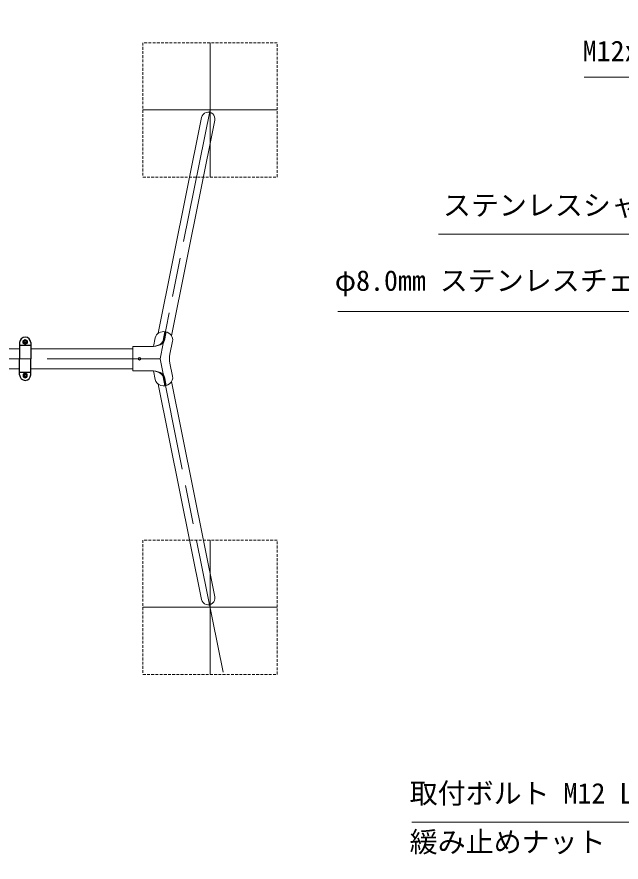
# Model space of a CAD drawing. Units: millimetres at full size, sheet at 1:50, with parts at other scales. Extents: x 750 to 20250, y 750 to 14100.
# Drawn here: x 8409 to 11108, y 7928 to 11703 of the extents above; entities that cross this region are included whole.
import ezdxf
from ezdxf.enums import TextEntityAlignment as Align

# ---------------------------------------------------------------- set-up
doc = ezdxf.new("R2010")
doc.units = ezdxf.units.MM
doc.header["$LTSCALE"] = 50
doc.linetypes.add('CHAIN', pattern=[18.5, 12, -1.5, 3.5, -1.5])
doc.linetypes.add('USER1', pattern=[0.375, 0.25, -0.125])
for name, color, linetype, lineweight in [('D-BMK', 2, 'CHAIN', 13), ('D-STR', 1, 'Continuous', 13), ('D-STR-HIDDEN', 1, 'Continuous', 25), ('D-STR-HTXT\u3000旗上げ', 7, 'Continuous', 13), ('D-STR\u3000構造物外形線', 1, 'Continuous', 25)]:
    doc.layers.add(name, color=color, linetype=linetype, lineweight=lineweight)
doc.styles.add('ＭＳ ゴシック', font='')
doc.styles.get('ＭＳ ゴシック').set_extended_font_data('MS Gothic')

msp = doc.modelspace()

# ---------------------------------------------------------------- linework, layer by layer
at = {"layer": 'D-BMK'}
for p, q in [((9271.93, 11587.49), (9271.93, 10987.49)), ((8971.93, 11287.49), (9571.93, 11287.49)), ((9271.93, 11287.49), (9048.76, 10176.07)), ((2995.1, 10176.07), (9048.76, 10176.07)), ((9329.87, 8776.07), (9048.76, 10176.07)), ((9271.93, 9366.07), (9271.93, 8766.07)), ((9571.93, 9066.07), (8971.93, 9066.07))]:
    msp.add_line(p, q, dxfattribs=at)
at = {"layer": 'D-STR'}
for p, q in [((9234.15, 11253.03), (9040.78, 10289.98)), ((9293.47, 11241.12), (9100.09, 10278.07)), ((9019.31, 10230.07), (9027.18, 10269.27)), ((9061.95, 10257), (9069.98, 10297.02)), ((9075.87, 10295.84), (9068.11, 10257.23)), ((9093, 10195.76), (9104.64, 10253.72)), ((7922.43, 10220.62), (8421.43, 10220.62)), ((8926.93, 10220.62), (8470.93, 10220.62)), ((8926.93, 10122.07), (8926.93, 10230.07)), ((8926.93, 10230.07), (9019.31, 10230.07)), ((9104.64, 10098.42), (9093, 10156.38)), ((7922.43, 10131.52), (8421.43, 10131.52)), ((8470.93, 10131.52), (8926.93, 10131.52)), ((8926.93, 10122.07), (9006.91, 10122.07)), ((9027.18, 10082.87), (9019.45, 10121.38)), ((9061.95, 10095.14), (9069.98, 10055.12)), ((9075.87, 10056.3), (9068.11, 10094.91)), ((9233.88, 9100.47), (9040.78, 10062.16)), ((9293.2, 9112.39), (9100.09, 10074.07))]:
    msp.add_line(p, q, dxfattribs=at)
msp.add_circle((8956.93, 10176.07), 6, dxfattribs=at)
for centre, radius, start, end in [((9263.81, 11247.07), 30.25, 348.64615, 168.64615), ((9191.04, 10176.07), 100, 168.64615, 191.35385), ((9263.54, 9106.43), 30.25, 191.35385, 11.35385)]:
    msp.add_arc(centre, radius, start, end, dxfattribs=at)
for centre, major_axis, ratio, start_param, end_param in [((9065.91, 10261.49), (-38.73, 7.78), 0.904716, 3.1415927, 6.2831853), ((9006.91, 10259.75), (55.28, 0), 0.53697, 4.712389, 6.1903174), ((9006.91, 10259.75), (61.43, 0), 0.483212, 4.7138807, 6.1981192), ((9006.91, 10092.39), (-55.28, 0), 0.53697, 3.2344606, 4.712389), ((9006.91, 10092.39), (-61.43, 0), 0.483212, 3.2266588, 4.7108972), ((9065.91, 10090.65), (-38.73, -7.78), 0.904716, 6.2831853, 9.424778)]:
    msp.add_ellipse(centre, major_axis=major_axis, ratio=ratio, start_param=start_param, end_param=end_param, dxfattribs=at)
at = {"layer": 'D-STR-HIDDEN', "color": 2, "linetype": 'USER1', "lineweight": 13}
for p, q in [((9571.93, 11587.49), (8971.93, 11587.49)), ((8971.93, 11587.49), (8971.93, 10987.49)), ((9571.93, 10987.49), (9571.93, 11587.49)), ((8971.93, 10987.49), (9571.93, 10987.49)), ((9571.93, 9366.07), (8971.93, 9366.07)), ((8971.93, 9366.07), (8971.93, 8766.07)), ((9571.93, 8766.07), (9571.93, 9366.07)), ((8971.93, 8766.07), (9571.93, 8766.07))]:
    msp.add_line(p, q, dxfattribs=at)
at = {"layer": 'D-STR-HTXT\u3000旗上げ'}
for points in [[(11848.65, 11702.77), (11611.83, 11433.11), (10942.82, 11433.11)], [(11849.66, 11007.72), (11611.83, 10731.96), (10292.25, 10731.96)], [(11850.12, 10665.77), (11611.83, 10387.23), (9843.42, 10387.23)], [(12075.05, 7927.69), (11894.7, 8105.4), (10173.03, 8105.4)]]:
    msp.add_lwpolyline(points, dxfattribs=at)
at = {"layer": 'D-STR\u3000構造物外形線'}
for p, q in [((8421.43, 10248.07), (8421.43, 10176.07)), ((8421.43, 10236.07), (8470.93, 10236.07)), ((8436.65, 10256.55), (8446.18, 10262.02)), ((8436.65, 10245.6), (8436.65, 10256.55)), ((8446.18, 10240.12), (8436.65, 10245.6)), ((8436.95, 10253.55), (8439.43, 10257.82)), ((8436.95, 10248.6), (8436.95, 10253.55)), ((8439.43, 10244.4), (8436.95, 10248.6)), ((8439.43, 10257.82), (8443.7, 10260.3)), ((8443.7, 10241.92), (8439.43, 10244.4)), ((8440.18, 10251.07), (8440.4, 10252.65)), ((8440.4, 10249.5), (8440.18, 10251.07)), ((8440.4, 10252.65), (8441, 10254.07)), ((8441, 10248.07), (8440.4, 10249.5)), ((8441, 10254.07), (8441.9, 10255.35)), ((8441.9, 10246.87), (8441, 10248.07)), ((8441.45, 10251.07), (8441.68, 10252.57)), ((8441.68, 10249.65), (8441.45, 10251.07)), ((8441.68, 10252.57), (8442.35, 10253.85)), ((8442.35, 10248.3), (8441.68, 10249.65)), ((8441.9, 10255.35), (8443.18, 10256.25)), ((8443.18, 10245.9), (8441.9, 10246.87)), ((8442.35, 10253.85), (8443.4, 10254.9)), ((8443.4, 10247.25), (8442.35, 10248.3)), ((8443.18, 10256.25), (8444.6, 10256.85)), ((8444.6, 10245.3), (8443.18, 10245.9)), ((8443.4, 10254.9), (8444.68, 10255.57)), ((8444.68, 10246.57), (8443.4, 10247.25)), ((8443.7, 10260.3), (8448.65, 10260.3)), ((8448.65, 10241.92), (8443.7, 10241.92)), ((8444.6, 10256.85), (8446.18, 10257.07)), ((8446.18, 10245.07), (8444.6, 10245.3)), ((8444.68, 10255.57), (8446.18, 10255.8)), ((8446.18, 10246.35), (8444.68, 10246.57)), ((8446.18, 10262.02), (8455.63, 10256.55)), ((8446.18, 10257.07), (8447.75, 10256.85)), ((8446.18, 10255.8), (8447.6, 10255.57)), ((8447.6, 10246.57), (8446.18, 10246.35)), ((8455.63, 10245.6), (8446.18, 10240.12)), ((8447.75, 10245.3), (8446.18, 10245.07)), ((8447.6, 10255.57), (8448.95, 10254.9)), ((8448.95, 10247.25), (8447.6, 10246.57)), ((8447.75, 10256.85), (8449.18, 10256.25)), ((8449.18, 10245.9), (8447.75, 10245.3)), ((8448.65, 10260.3), (8452.85, 10257.82)), ((8452.85, 10244.4), (8448.65, 10241.92)), ((8448.95, 10254.9), (8450, 10253.85)), ((8450, 10248.3), (8448.95, 10247.25)), ((8449.18, 10256.25), (8450.38, 10255.35)), ((8450.38, 10246.87), (8449.18, 10245.9)), ((8450, 10253.85), (8450.68, 10252.57)), ((8450.68, 10249.65), (8450, 10248.3)), ((8450.38, 10255.35), (8451.35, 10254.07)), ((8451.35, 10248.07), (8450.38, 10246.87)), ((8450.68, 10252.57), (8450.9, 10251.07)), ((8450.9, 10251.07), (8450.68, 10249.65)), ((8451.35, 10254.07), (8451.95, 10252.65)), ((8451.95, 10249.5), (8451.35, 10248.07)), ((8451.95, 10252.65), (8452.18, 10251.07)), ((8452.18, 10251.07), (8451.95, 10249.5)), ((8452.85, 10257.82), (8455.33, 10253.55)), ((8455.33, 10248.6), (8452.85, 10244.4)), ((8455.33, 10253.55), (8455.33, 10248.6)), ((8455.63, 10256.55), (8455.63, 10245.6)), ((8470.93, 10248.07), (8470.93, 10176.07)), ((8421.43, 10104.07), (8421.43, 10176.07)), ((8470.93, 10104.07), (8470.93, 10176.07)), ((8421.43, 10116.07), (8470.93, 10116.07)), ((8446.18, 10112.02), (8436.65, 10106.55)), ((8436.65, 10106.55), (8436.65, 10095.6)), ((8436.65, 10095.6), (8446.18, 10090.12)), ((8439.43, 10107.75), (8436.95, 10103.55)), ((8436.95, 10103.55), (8436.95, 10098.6)), ((8436.95, 10098.6), (8439.43, 10094.32)), ((8443.7, 10110.22), (8439.43, 10107.75)), ((8439.43, 10094.32), (8443.7, 10091.85)), ((8440.4, 10102.65), (8440.18, 10101.07)), ((8440.18, 10101.07), (8440.4, 10099.5)), ((8441, 10104.07), (8440.4, 10102.65)), ((8440.4, 10099.5), (8441, 10098.07)), ((8441.9, 10105.27), (8441, 10104.07)), ((8441, 10098.07), (8441.9, 10096.8)), ((8441.68, 10102.5), (8441.45, 10101.07)), ((8441.45, 10101.07), (8441.68, 10099.57)), ((8442.35, 10103.85), (8441.68, 10102.5)), ((8441.68, 10099.57), (8442.35, 10098.3)), ((8443.18, 10106.25), (8441.9, 10105.27)), ((8441.9, 10096.8), (8443.18, 10095.9)), ((8443.4, 10104.9), (8442.35, 10103.85)), ((8442.35, 10098.3), (8443.4, 10097.25)), ((8444.6, 10106.85), (8443.18, 10106.25)), ((8443.18, 10095.9), (8444.6, 10095.3)), ((8444.68, 10105.57), (8443.4, 10104.9)), ((8443.4, 10097.25), (8444.68, 10096.57)), ((8448.65, 10110.22), (8443.7, 10110.22)), ((8443.7, 10091.85), (8448.65, 10091.85)), ((8446.18, 10107.07), (8444.6, 10106.85)), ((8444.6, 10095.3), (8446.18, 10095.07)), ((8446.18, 10105.8), (8444.68, 10105.57)), ((8444.68, 10096.57), (8446.18, 10096.35)), ((8455.63, 10106.55), (8446.18, 10112.02)), ((8447.75, 10106.85), (8446.18, 10107.07)), ((8447.6, 10105.57), (8446.18, 10105.8)), ((8446.18, 10096.35), (8447.6, 10096.57)), ((8446.18, 10090.12), (8455.63, 10095.6)), ((8446.18, 10095.07), (8447.75, 10095.3)), ((8448.95, 10104.9), (8447.6, 10105.57)), ((8447.6, 10096.57), (8448.95, 10097.25)), ((8449.18, 10106.25), (8447.75, 10106.85)), ((8447.75, 10095.3), (8449.18, 10095.9)), ((8452.85, 10107.75), (8448.65, 10110.22)), ((8448.65, 10091.85), (8452.85, 10094.32)), ((8450, 10103.85), (8448.95, 10104.9)), ((8448.95, 10097.25), (8450, 10098.3)), ((8450.38, 10105.27), (8449.18, 10106.25)), ((8449.18, 10095.9), (8450.38, 10096.8)), ((8450.68, 10102.5), (8450, 10103.85)), ((8450, 10098.3), (8450.68, 10099.57)), ((8451.35, 10104.07), (8450.38, 10105.27)), ((8450.38, 10096.8), (8451.35, 10098.07)), ((8450.9, 10101.07), (8450.68, 10102.5)), ((8450.68, 10099.57), (8450.9, 10101.07)), ((8451.95, 10102.65), (8451.35, 10104.07)), ((8451.35, 10098.07), (8451.95, 10099.5)), ((8452.18, 10101.07), (8451.95, 10102.65)), ((8451.95, 10099.5), (8452.18, 10101.07)), ((8455.33, 10103.55), (8452.85, 10107.75)), ((8452.85, 10094.32), (8455.33, 10098.6)), ((8455.33, 10098.6), (8455.33, 10103.55)), ((8455.63, 10095.6), (8455.63, 10106.55))]:
    msp.add_line(p, q, dxfattribs=at)
for centre, start, end in [((8446.18, 10248.07), 0, 180), ((8446.18, 10104.07), 180, 0)]:
    msp.add_arc(centre, 24.75, start, end, dxfattribs=at)

# ---------------------------------------------------------------- texts
at = {"layer": 'D-STR-HTXT\u3000旗上げ', "style": 'ＭＳ ゴシック'}
for s, p in [('M12x70', (10936.48, 11477.5)), ('ステンレスシャックル', (10312.27, 10788.41)), ('φ8.0mm ステンレスチェーン', (9829.4, 10451.93)), ('取付ボルト M12 L=35', (10163.51, 8161.84)), ('緩み止めナット', (10163.62, 7944.35))]:
    msp.add_text(s, height=91.64, dxfattribs=at).set_placement(p, align=Align.BOTTOM_LEFT)

doc.saveas('drawing.dxf')
